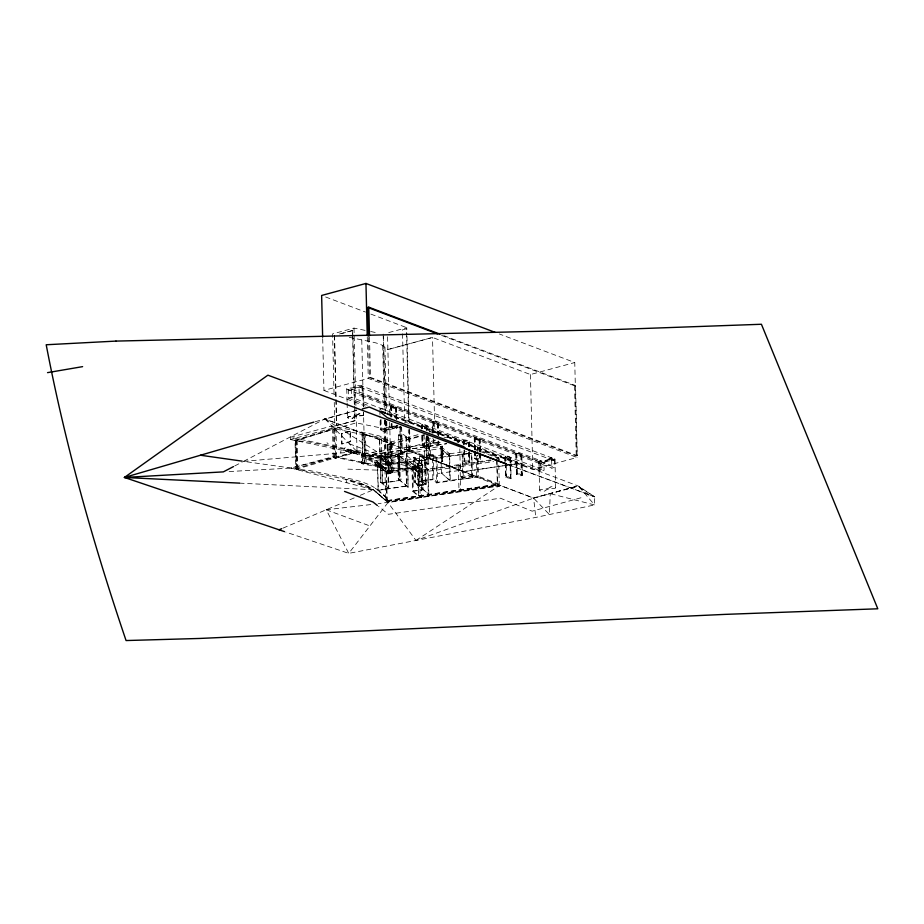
<?xml version="1.0" encoding="UTF-8"?>
<svg xmlns="http://www.w3.org/2000/svg" width="924" height="924" viewBox="0 0 924 924"><rect width="100%" height="100%" fill="white"/><g stroke="black" fill="none" stroke-linecap="round" stroke-linejoin="round"><path stroke-width="0.69" stroke-dasharray="4.62 3.46" d="M386.648 413.629L578.47 486.105L594.709 496.869L594.559 504.931L535.804 517.417L348.741 553.372L285.886 532.097M442.446 454.354C443.046 462.035 441.545 465.257 441.453 454.724M441.464 455.301L441.568 455.278M442.873 453.592L442.919 454.412L442.942 453.43M443 454.111L442.434 447.482M441.603 455.232L441.441 449.168M442.434 447.459C442.642 444.86 440.471 449.676 441.441 451.27M442.203 448.128L442.735 453.199M442.469 446.65L442.019 445.876L442.18 448.868M441.603 448.417L441.903 449.041L441.995 448.394M334.373 429.972L336.024 429.845L336.717 458.385L335.909 458.674L335.031 458.443L334.338 429.903L336.024 429.845M335.031 458.443L336.717 458.385M441.949 460.591L442.931 461.076L441.718 461.769M441.349 455.197L441.014 451.351M345.126 447.493L343.474 450.485L361.03 450.947M442.4 460.764L442.111 461.746M390.921 417.128L390.656 406.179L395.172 406.341L396.535 407.368L396.835 419.704M380.318 429.672C388.022 427.708 386.786 434.511 380.318 429.672L379.983 415.973M390.656 406.179L393.462 407.611L396.535 407.368M391.164 426.715C404.192 426.137 389.87 432.605 391.095 423.977M421.737 429.071C417.833 421.39 431.797 424.451 427.477 430.469M427.512 426.16L424.451 426.403L421.644 424.959M432.617 421.818C437.156 426.807 441.66 420.801 432.617 421.818L432.755 432.975M422.141 445.507L425.202 445.264L428.02 446.708L424.948 446.95L422.21 445.749L421.91 435.92M432.986 442.561C447.285 442.654 429.117 448.267 433.021 438.253M463.478 440.563C477.003 447.551 461.307 433.021 463.444 444.871M474.462 448.764L474.197 437.814L478.701 437.976L480.064 439.004L480.364 451.339M463.848 461.307C471.552 459.344 470.316 466.146 463.848 461.307L463.709 450.15M474.197 437.814L477.003 439.247L480.064 439.004M474.693 458.35C488.796 458.373 471.252 464.067 474.589 454.25M505.185 462.035C502.286 455.093 507.53 454.954 510.914 457.75L510.96 478.632L505.613 477.338L505.22 463.398M510.914 457.75L507.853 457.992L505.047 456.548M515.892 453.603L518.953 453.361L521.771 454.804L522.268 475.352L520.686 475.779L516.401 474.151L515.892 453.603L518.699 455.047L521.771 454.804M505.555 477.096L508.616 476.853L511.284 478.493M516.401 474.151L519.461 473.908L522.268 475.352M362.035 435.054L363.802 435.008L362.035 435.054L362.728 463.663L363.513 463.883L364.495 463.617L363.802 435.019M382.074 467.763L380.307 467.81L379.614 439.2L380.365 438.946L381.369 439.154L382.467 483.148L388.819 488.577L406.479 485.955L405.879 461.469L399.538 456.04L380.087 458.778L381.855 458.743L388.219 464.079L388.819 488.577M381.381 439.235L379.799 439.408M362.728 463.582L364.495 463.617M399.884 427.107L400.866 426.761L401.536 453.638L402.31 453.938L401.316 454.204L400.542 453.984L399.884 427.038L400.889 427.327M387.814 444.305L389.582 444.259L387.814 444.305L388.519 472.915L389.293 473.134L390.274 472.869L389.582 444.271M390.748 443.612L391.603 443.89L390.921 443.462M380.307 467.74L382.074 467.694M400.542 453.984L401.524 453.638M388.507 472.834L390.274 472.869M391.88 443.358L392.515 443.636L393.127 472.164L391.926 472.418M401.466 479.106L399.838 479.152M419.531 471.841L421.194 471.725L421.818 497.02L421.101 497.274L420.143 497.066L419.531 471.771L421.194 471.794M426.565 463.12L424.809 463.167L426.565 463.12L425.872 434.534M426.992 463.929L428.759 463.952L426.992 463.929L426.287 435.389M420.143 496.997L421.818 497.02M458.396 466.1L460.06 465.996L460.672 491.291L459.736 491.545L459.009 491.337L458.385 466.031L460.06 466.066M459.009 491.337L460.672 491.291M441.487 453.834L442.723 453.21M441.822 461.399L442.053 461.157M415.996 540.448L499.815 485.285L533.598 498.105L549.399 514.506L550.254 493.659L578.47 486.105L594.559 504.931L550.254 493.659L533.598 498.105L415.996 540.448L387.988 502.564L373.4 489.743L364.345 484.765L345.865 479.325L291.048 468.064L243.566 461.342L324.936 418.884L356.791 410.256M442.25 460.464L442.619 453.291M234.719 465.95L242.296 462M379.949 408.928C381.185 408.027 387.352 409.598 384.731 410.741M282.987 528.124L355.059 497.539M360.291 495.31L373.4 489.743L386.948 501.409L497.343 485.077L499.826 486.012L499.815 485.285L387.976 501.824L386.07 499.953M391.51 472.279L391.083 443.416M243.566 461.342L357.011 451.582L386.186 457.576L410.152 450.277L430.561 458.165L430.064 438.161M295.022 440.136L333.448 428.54L334.153 457.08L295.726 468.676L295.022 440.136L296.431 440.425L334.904 428.84M295.726 468.676L297.135 468.965L357.011 451.582L355.925 407.091M315.257 421.714L324.936 418.884L408.789 450.646M580.977 497.77L532.166 511.18L500.438 498.198L388.403 514.298L378.482 506.387M365.107 330.376L353.996 328.101L332.582 333.899L334.118 396.65M339.489 333.968L352.506 330.446L352.945 336.278M341.095 333.726L352.795 330.549M388.715 332.582L406.756 327.697L406.941 334.892M368.514 337.549L369.484 377.65L370.501 377.385L577.257 455.682L575.537 385.504L442.631 335.169M322.695 338.623L323.954 390.425L368.283 378.413L577.084 457.496L574.763 362.531L499.33 333.957M367.313 405.197L348.51 398.082L348.313 389.789L351.259 388.992L540.863 460.799L540.875 461.538L543.901 462.681L544.086 470.235L541.141 471.032L387.468 412.832M359.009 386.89L362.069 386.059L554.573 458.962L551.64 459.84L359.009 386.89L359.217 395.183L551.847 468.133L554.908 467.301L554.723 459.748L551.489 457.981A2.298 0.728 -1.4 0 0 549.087 458.489L548.833 459.517L551.663 460.579L554.723 459.748M348.51 398.082L351.455 397.285L544.086 470.235M359.217 395.183L362.277 394.352L554.908 467.301M385.273 420.258L386.186 457.576L324.948 419.057L356.803 410.418M290.298 437.283L331.935 425.999L374.578 434.765A35.17 11.1 -1.4 0 1 384.349 437.941L385.435 438.553A30.931 9.76 -1.4 0 1 387.225 439.847L390.171 442.238L391.453 441.891L391.51 444.144L390.217 444.479L384.407 440.194A35.17 11.1 -1.4 0 0 374.636 437.006L331.993 428.239L290.355 439.524L290.298 437.283L348.105 449.191L363.028 453.765L441.372 442.226M335.862 399.757L336.486 425.514L355.001 420.697L354.758 410.672M336.486 425.514L355.001 420.697M349.26 337.318L372.314 342.065A35.17 11.1 -1.4 0 1 382.086 345.241L387.895 349.538L432.524 337.456L530.445 374.543L574.763 362.531M334.904 428.69L356.317 422.88L385.481 428.875M346.95 482.778L345.865 479.325L373.4 489.743L385.701 500.011L387.133 499.803L386.428 471.263A85.343 26.935 -1.4 0 0 384.811 468.399L376.484 460.845A124.266 39.224 -1.4 0 0 373.007 458.616L359.193 452.772A84.454 26.657 -1.4 0 0 350.496 450.462L308.986 442.007L295.703 440.621L296.396 469.161L309.679 470.547L351.189 478.99A84.454 26.657 -1.4 0 1 371.656 486.001L374.336 487.526M385.793 427.87L389.778 426.796M400.797 426.565L385.527 430.7L384.546 430.33L384.511 428.678L396.997 425.294M393.127 472.164L391.429 472.072L389.085 469.993A34.973 11.042 -1.4 0 0 376.749 465.165L338.473 457.299L357.057 452.263L384.777 457.958L384.084 429.417L397.978 425.664M384.546 430.33L399.815 426.195M441.614 335.435L574.532 385.782L575.537 385.504M428.505 430.018L429.856 429.648L429.926 432.49M406.618 437.017L403.603 434.638A2.633 0.832 -1.4 0 0 399.861 434.292A2.633 0.832 -1.4 0 0 399.029 435.539A27.836 8.79 -1.4 0 0 406.017 437.179L406.618 437.017L407.322 465.557L406.71 465.719A27.836 8.79 -1.4 0 1 399.734 464.067A2.633 0.832 -1.4 0 1 400.554 462.82A2.633 0.832 -1.4 0 1 404.296 463.178L407.322 465.557M390.829 443.763L424.197 434.719M431.566 432.721L433.968 432.074M361.342 454.643L363.213 454.134L375.109 456.583A35.17 11.1 -1.4 0 1 384.881 459.759L390.702 464.056L391.995 463.709L392.215 472.684L389.027 473.527A95.807 30.238 -1.4 0 0 383.033 469.161A27.327 8.628 -1.4 0 0 373.989 466.17L361.561 463.605L361.342 454.643L373.77 457.207A27.327 8.628 -1.4 0 1 382.813 460.198A95.807 30.238 -1.4 0 1 388.808 464.564L391.995 463.709L388.865 461.03A34.973 11.042 -1.4 0 0 376.53 456.202M364.564 454.412L365.973 454.031M435.678 440.136L403.834 448.925M443.994 437.884L448.152 436.925M386.763 421.309L388.276 488.646L380.411 482.051L380.249 457.449M361.561 463.605L365.407 463.201L364.703 434.673L376.056 436.625A34.973 11.042 -1.4 0 1 386.89 440.401L387.537 440.829L385.481 440.794M384.777 457.958L409.782 451.178L499.826 486.012L378.159 503.707M430.549 458.004L429.51 458.281L464.102 471.587L518.768 463.502L464.102 471.587M429.025 438.438L429.521 458.454L430.561 458.165M380.411 482.051L382.282 482.975L399.942 480.364L399.341 455.878L397.667 454.446L407.981 462.716L408.038 487.294L406.676 486.128L406.075 461.63L377.154 465.361A124.012 39.143 -1.4 0 0 369.785 460.406L367.059 459.378L366.955 455.347L446.8 443.682L363.086 456.006L363.028 453.765M497.251 457.923L498.602 457.553L498.706 461.757M548.833 459.517A9.101 2.876 -1.4 0 1 541.499 461.503L540.528 461.55A2.298 0.728 -1.4 0 0 539.05 462.751L540.956 463.478L543.901 462.681M369.484 377.65L576.241 455.959L577.257 455.682M386.729 414.195L532.767 469.496L577.084 457.496M364.079 434.834L364.703 434.673M390.171 442.238L419.889 434.188M429.371 431.623L434.788 430.157L459.575 439.547L459.632 441.788L456.779 442.226L459.632 441.788L428.817 429.926M390.217 444.479L424.012 435.331M432.132 433.137L434.846 432.409L432.524 337.456L387.895 349.538M229.117 471.552L291.048 468.064L332.686 456.779L375.329 465.546A35.17 11.1 -1.4 0 1 385.1 468.722L390.921 473.019L392.215 472.684L391.557 472.337M499.815 485.285L387.988 502.564L348.741 553.372L326.23 509.771L372.545 504.365M417.948 461.064L425.017 459.99L425.618 484.488L418.549 485.562L417.948 461.064L428.251 469.727L428.84 494.213L413.848 481.924L413.247 457.438L415.049 457.368L415.638 481.854L414.576 482.016L413.975 457.53L415.049 457.368M290.355 439.524L348.533 451.524L363.64 456.237A80.7 25.468 -1.4 0 1 372.695 461.215L386.232 472.129L416.978 467.475L417.071 471.517L491.06 460.672M386.925 500.669L497.32 484.338L386.925 500.669L385.701 500.011L384.996 471.471L386.428 471.263M425.618 484.488L421.829 481.242L419.912 481.219L419.323 456.722L433.252 454.643L436.937 457.83L437.537 482.328L450.265 480.457L449.607 453.823L440.748 446.431L367.001 457.23L369.727 458.258A124.012 39.143 -1.4 0 1 376.53 462.751L378.343 464.264L449.988 453.765M425.756 460.083L418.295 461.192L418.884 485.689L426.345 484.569L425.756 460.083L421.76 456.664L422.36 481.161L426.345 484.569M413.848 481.924L415.638 481.854M419.912 481.219L433.853 479.129L437.537 482.328M453.938 440.378L459.575 439.547M380.85 481.935L380.434 457.415L381.681 458.489L399.341 455.878M449.607 453.823L466.47 451.328M496.985 459.944L496.927 457.796L498.602 457.553L477.754 449.653L476.079 449.907L499.156 458.639M388.299 463.952L405.879 461.469M445.587 476.738L449.884 480.515L462.728 478.609L462.127 454.123L471.817 453.234L472.418 477.72L463.328 479.071L461.388 477.581L461.353 476.426L472.187 474.832L473.527 475.86L473.562 477.015L478.413 476.287L477.893 455.266M411.942 466.655L422.245 465.13L422.834 489.616L412.543 491.141L411.942 466.655L417.405 471.321L418.549 495.738L417.648 460.66M412.67 466.736L422.43 465.292L423.03 489.789L413.271 491.233L412.67 466.736L417.405 471.321M418.56 470.697L420.339 470.432L420.235 466.158L387.595 470.94L374.659 460.649L374.717 462.889L387.653 473.192L418.514 468.664L405.336 458.408L405.44 462.45L418.607 472.718L493.578 461.619M490.713 459.898L420.339 470.304L407.161 460.048M382.467 483.148L400.138 480.526L406.479 485.955M461.388 477.581L473.527 475.86M379.81 457.565L387.687 464.16L377.5 465.661L378.101 490.159L388.276 488.646M406.676 486.128L378.297 490.321L377.708 465.823M497.586 484.43L499.249 484.188L498.741 463.155M363.086 456.006L366.689 455.474M367.059 459.378L398.117 454.827M374.659 460.649L407.057 455.902L420.235 466.158M374.717 462.889L407.114 458.142M377.604 465.742L378.401 466.412L471.228 452.772L471.829 477.269M438.299 473.458L439.951 473.215M441.429 473.088L449.884 480.515L449.295 456.017L440.829 448.602L440.748 446.431L441.429 473.088L460.325 470.328L459.806 448.891M379.002 490.898L373.019 486.752M417.706 485.227L425.213 484.13L424.613 459.644M431.878 454.851L436.07 458.443L470.651 453.43M386.059 471.921L416.978 467.475M419.323 456.722L432.259 455.174L432.859 479.66L436.671 482.929L477.847 476.957L477.327 455.347M422.36 481.161L432.859 479.66M406.075 461.63L407.992 462.728M413.247 457.438L428.251 469.727M397.667 454.446L398.267 478.932L408.57 487.214M540.863 460.799L540.505 460.81A2.298 0.728 -1.4 0 0 539.027 462.023L539.235 470.304M347.886 469.149L395.541 470.743M359.632 484.534L364.345 484.765M239.547 483.137L373.4 489.743L387.988 502.564L387.976 501.824M552.067 458.743L554.596 459.886A2.298 0.728 -1.4 0 1 552.644 460.556A8.974 2.83 -1.4 0 0 544.063 462.889A2.298 0.728 -1.4 0 1 541.649 463.398L540.113 463.155L540.297 470.709M391.441 472.279L391.21 443.878M370.663 331.52L376.218 332.663M346.87 451.143L345.172 450.785L358.431 454.285L358.373 452.044M348.244 449.214L348.29 451.466L347.851 449.133M594.709 496.869L506.444 463.998L594.709 496.869L577.777 486.012L533.46 498.024L324.948 419.057M353.257 450.485L353.58 452.806M348.325 389.801L348.752 389.928A2.298 0.728 -1.4 0 0 352.275 389.535L352.564 389.235A8.974 2.83 -1.4 0 1 359.875 387.248L360.845 387.202A2.298 0.728 -1.4 0 0 362.797 386.336L361.261 385.597A2.298 0.728 -1.4 0 0 357.311 385.862L357.034 386.163A9.101 2.876 -1.4 0 1 348.729 388.196A2.298 0.728 -1.4 0 0 347.251 389.397L539.027 462.023M437.849 445.01L439.293 444.791M399.272 450.681L400.831 450.427M357.75 454.054L358.431 454.285M326.23 509.771L369.923 525.952M349.422 443.843L386.186 457.576M325.629 296.974L365.523 312.081M370.847 314.102L406.756 327.697M429.856 429.648L409.459 421.922L408.096 422.291L408.142 423.931M386.648 413.467L518.768 463.502M323.954 390.425L365.361 406.098M384.511 428.678L385.493 429.048M499.249 484.188L478.089 476.172L476.738 476.541L476.137 452.044M429.521 458.454L460.325 470.328M381.173 410.152L379.88 409.355M443.012 454.215L442.584 451.547M366.805 435.4L365.5 434.453L366.193 462.993L364.784 463.374L363.536 412.624M326.992 442.792L328.147 443.647M473.562 477.015L472.21 475.976L472.187 474.832M471.794 476.126L472.395 476.576L463.294 477.927L461.353 476.426M470.478 476.23L472.418 477.72M407.207 462.185L420.385 472.453M378.748 466.262L387.653 473.192L387.595 470.94M449.595 455.913L440.806 448.579L398.637 454.747L399.237 479.244M589.027 495.299L577.777 486.012L533.598 498.105L535.804 517.417M492.527 453.73L499.676 459.632M455.035 439.524L460.325 443.901M377.177 489.385L381.323 492.827A90.598 28.933 -1.3 0 1 384.488 495.761L385.089 496.465L379.325 491.545L385.089 496.465M390.771 443.508L391.499 444.132M425.017 459.99L421.228 456.745L421.829 481.242M413.975 457.53L418.087 461.041L418.688 485.539M414.576 482.016L428.84 494.213M413.271 491.233L418.549 495.738M398.267 478.932L399.942 480.364M412.543 491.141L418.006 495.818M376.484 460.845L384.396 467.937L418.514 468.664L384.396 467.879L378.309 462.37L378.401 466.412M324.936 418.884L357.011 451.582L291.048 468.064L373.4 489.743A80.7 25.468 -1.4 0 0 345.865 479.325M378.101 490.159L378.748 490.944M385.089 496.419L385.504 496.939A85.343 26.935 -1.4 0 1 387.133 499.803M379.614 439.2L380.492 467.937M574.532 385.782L576.241 455.959M554.943 459.286L555.636 487.803M554.573 458.962L554.596 459.782M551.64 459.84L551.847 468.133M540.956 463.478L541.141 471.032M538.911 461.63L539.604 490.147M538.553 461.492L538.565 462.231M530.445 374.543L532.767 469.496M521.633 455.001L522.141 475.548M521.309 455.139L521.806 475.687M520.813 455.22L521.321 475.768M516.839 453.187L517.348 473.735M516.354 453.268L516.851 473.804M516.031 453.407L516.528 473.954M510.464 458.085L510.96 478.632M509.967 458.165L510.475 478.713M505.994 456.133L506.202 464.356M506.237 465.719L506.502 476.68M505.509 456.213L505.636 461.688M505.671 463.063L506.006 476.761M505.185 456.352L505.312 461.838M505.347 463.201L505.682 476.899M497.02 461.388L497.597 485.158M496.719 459.84L497.343 485.054M480.503 456.814L480.561 459.551M479.926 439.2L480.226 451.536M480.261 452.899L480.434 459.748M479.602 439.35L479.903 451.674M479.937 453.049L480.11 459.898M479.117 439.431L479.417 451.755M479.452 453.118L479.614 459.967M477.754 449.653L477.858 453.857M475.144 437.387L475.444 449.722M475.479 451.085L475.641 457.934M474.647 437.468L474.948 449.792M474.982 451.166L475.155 458.015M474.324 437.618L474.624 449.942M474.659 451.305L474.821 458.154M469.219 441.961L469.38 448.81M469.415 450.173L469.715 462.497M469.08 442.157L469.219 447.632M469.346 453.107L469.588 462.693M468.757 442.296L468.861 446.408M469.022 453.257L469.265 462.843M468.272 442.377L468.364 446.488M468.503 451.963L468.768 462.924M464.298 440.344L464.391 444.444M464.529 449.93L464.795 460.88M463.802 440.413L463.906 444.525M464.033 450.011L464.298 460.961M462.728 454.573L463.328 479.071M438.357 423.215L438.657 435.539M438.796 441.014L438.865 443.763M438.23 423.411L438.53 435.735M438.657 441.222L438.727 443.959M437.907 423.55L438.207 435.885M438.334 441.36L438.403 444.098M437.41 423.631L437.676 434.592M437.849 441.441L437.907 444.178M436.07 458.443L436.671 482.929M433.437 421.598L433.702 432.559M433.876 439.408L433.945 442.146M432.94 421.679L433.217 432.628M433.379 439.478L433.448 442.226M433.252 454.643L433.853 479.129M428.678 437.144L429.198 458.535M428.055 435.412L428.759 463.952M427.616 435.943L427.881 446.904M427.061 426.507L427.154 430.607M427.292 436.093L427.558 447.043M427.708 469.796L428.297 494.294M426.565 426.576L426.669 430.688M426.796 436.163L427.061 447.124M426.472 435.597L427.165 464.125M424.104 434.557L424.982 463.294M422.591 424.543L422.695 428.655M422.857 435.504L423.088 445.091M422.095 424.624L422.199 428.736M422.36 435.585L422.603 445.172M421.771 424.763L421.875 428.875M422.037 435.724L422.28 445.31M419.565 456.987L420.166 481.473M414.853 457.195L415.442 481.693M409.632 429.013L410.152 450.438L408.789 450.808L408.269 429.556M406.976 336.336L409.078 422.661M409.263 429.96L409.782 451.178M407.438 462.797L408.038 487.294M406.017 437.179L406.71 465.719M401.651 427.003L402.31 453.938M400.057 427.234L400.716 454.111M399.538 456.04L400.138 480.526M398.51 435.112L399.203 463.64M398.198 454.377L398.787 478.863M396.962 425.179L397.031 427.916M396.396 407.565L396.696 419.9M396.835 425.375L396.904 428.112M396.073 407.715L396.338 418.664M396.512 425.514L396.581 428.262M395.576 407.784L395.853 418.745M396.015 425.594L396.084 428.332M391.614 405.752L391.88 416.712M392.042 423.562L392.111 426.299M391.118 405.832L391.383 416.793M391.557 423.642L391.614 426.38M390.794 405.971L391.06 416.932M391.222 423.781L391.291 426.518M391.187 443.867L391.892 472.407M390.921 443.809L391.626 472.337M387.583 336.752L389.535 416.793M389.674 422.268L390.921 473.019M389.339 461.457L389.558 470.42M388.808 464.564L389.027 473.527M387.999 444.502L388.692 473.042M384.95 347.147L386.521 411.33M385.955 421.275L386.186 430.861M385.816 421.471L386.059 431.058M383.564 336.394L385.377 410.718M385.458 420.247L385.724 431.208M383.171 334.095L385.065 411.642M384.973 420.328L385.239 431.289M386.232 472.129L386.948 501.409M382.709 345.588L384.28 409.759M384.523 419.739L385.724 469.069M381.034 419.658L381.266 429.244M381.681 458.489L382.282 482.975M380.538 419.739L380.769 429.325M379.845 410.487L379.949 414.599M369.519 337.272L370.501 377.385M367.255 336.694L368.283 378.413M361.758 339.893L363.398 406.918M362.809 386.532L363.294 406.375M363.432 412.046L363.502 415.049M362.069 386.059L362.277 394.352M363.213 454.134L363.432 463.097M362.208 435.25L362.913 463.79M359.54 452.437L359.598 454.689M353.996 328.101L355.89 405.648M356.883 451.559L356.941 453.799M356.214 451.339L356.26 453.592M352.98 337.71L354.62 404.955M352.506 330.446L352.575 333.298M352.61 334.731L354.319 404.839M354.354 406.271L354.712 420.582M354.135 450.727L354.192 452.979M351.259 388.992L351.455 397.285M351.247 449.953L351.305 452.194L350.704 449.815M351.097 449.907L351.155 452.159M350.901 449.861L350.947 452.102M346.777 388.877L347.089 401.628M347.124 403.049L347.47 417.394M348.025 449.168L348.209 451.443M340.817 451.097L340.864 452.991M334.58 335.481L336.128 398.44M336.163 399.873L336.786 425.629M334.292 335.377L335.828 398.325M334.257 402.356L335.608 457.38M333.194 457.368L332.513 429.475L295.842 440.529L296.523 468.433M331.935 425.999L331.993 428.239M297.17 440.228L297.863 468.757M296.431 440.425L297.135 468.965M358.004 414.218L357.727 414.518A9.101 2.876 -1.4 0 1 349.422 416.551A2.298 0.728 -1.4 0 0 347.944 417.752L349.018 418.156A2.298 0.728 -1.4 0 0 352.968 417.891A8.974 2.83 -1.4 0 1 361.538 415.557A2.298 0.728 -1.4 0 0 363.017 414.356L361.954 413.952A2.298 0.728 -1.4 0 0 358.004 414.218M358.004 414.391L357.738 414.691A9.101 2.876 -1.4 0 1 349.434 416.712A2.298 0.728 -1.4 0 0 347.955 417.925L349.018 418.329A2.298 0.728 -1.4 0 0 352.968 418.052A8.974 2.83 -1.4 0 1 361.55 415.731A2.298 0.728 -1.4 0 0 363.028 414.529L361.954 414.125A2.298 0.728 -1.4 0 0 358.004 414.391M362.566 454.55L364.275 454.654L362.566 454.55M420.177 496.2L421.794 496.292L420.177 496.2M459.043 490.459L460.66 490.552L459.147 490.401M549.445 458.627L549.179 458.916A9.101 2.876 -1.4 0 1 540.863 460.949A2.298 0.728 -1.4 0 0 539.385 462.15L540.459 462.566A2.298 0.728 -1.4 0 0 544.409 462.289A8.974 2.83 -1.4 0 1 552.991 459.967A2.298 0.728 -1.4 0 0 554.469 458.754L551.859 458.119A2.298 0.728 -1.4 0 0 549.445 458.627M550.138 487.144L549.872 487.445A9.101 2.876 -1.4 0 1 541.568 489.477A2.298 0.728 -1.4 0 0 540.09 490.679L541.152 491.083A2.298 0.728 -1.4 0 0 545.102 490.817A8.974 2.83 -1.4 0 1 553.684 488.484A2.298 0.728 -1.4 0 0 555.162 487.283L554.088 486.879A2.298 0.728 -1.4 0 0 550.138 487.144M406.433 328.759L402.448 329.845L404.724 422.742L408.708 421.667L406.433 328.759M350.011 431.289L341.326 433.633L341.58 444.132L350.265 441.776L350.011 431.289M350.288 431.312L341.845 433.599L342.088 443.809L350.531 441.522L350.288 431.312"/><path stroke-width="1.39" d="M284.523 531.635L124.417 477.454L267.902 375.167L506.444 463.998L466.274 448.81L463.502 446.523L387.214 417.625L379.822 411.526L369.265 407.045L362.335 408.916M233.46 466.608L223.354 471.875L124.417 477.454L313.871 422.118M279.048 529.787L281.67 528.678M495.287 332.432L365.962 283.449L321.633 295.461L322.649 337.179M368.468 336.117L367.775 307.473L368.78 307.195L439.94 334.153M47.54 372.638L82.606 366.643M124.417 477.454L239.547 483.137M200.485 455.232L242.169 461.145M344.525 491.406L372.973 501.998L377.385 505.509M367.775 307.473L437.583 333.911M381.289 411.434L385.308 412.959M381.3 411.607L385.435 413.167M368.78 307.195L369.484 335.839M365.962 283.449L367.221 335.25M115.962 341.095L46.2 344.756C65.385 445.252 93.232 543.716 126.068 640.551L199.827 638.449L725.109 614.379L877.8 608.789L761.422 324.266L613.755 329.568L115.962 341.095"/></g></svg>
